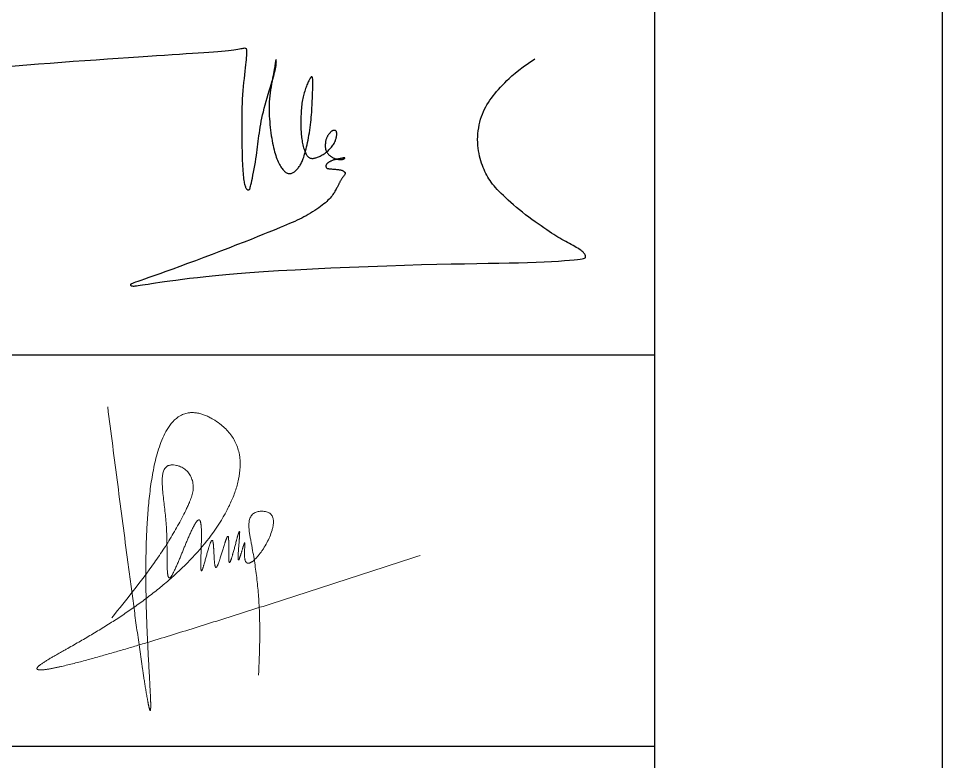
# Model space of a CAD drawing. Header units: millimetres. Extents: x 886808 to 1650903, y -1008069 to 230892.
# Drawn here: x 1071224 to 1074864, y -516495 to -513569 of the extents above; entities that cross this region are included whole.
import ezdxf

# ---------------------------------------------------------------- set-up
doc = ezdxf.new("R2010")
doc.units = ezdxf.units.MM
doc.layers.add('A-Wall', color=113, linetype='Continuous', lineweight=30)
doc.layers.add('G-ANNO-TTLB', color=6, linetype='Continuous', lineweight=18)
for name, color, linetype in [('CUA', 75, 'Continuous'), ('i_Chu', 9, 'Continuous'), ('TUONG', 1, 'Continuous')]:
    doc.layers.add(name, color=color, linetype=linetype)

# ---------------------------------------------------------------- blocks, each defined once
blk = doc.blocks.new('chu ky Y')
at = {"layer": 'i_Chu'}
blk.add_lwpolyline([(555891.4, 496110.2), (556042.5, 496132.7), (556180.5, 496152.2), (556306.6, 496169), (556421.6, 496183.4), (556526.7, 496195.7), (556622.9, 496206.4), (556711.1, 496215.6), (556792.5, 496223.8), (556867.9, 496231.2), (556938.2, 496238), (557004.3, 496244.2), (557066.8, 496249.8), (557126.7, 496255.1), (557184.6, 496260), (557241.4, 496264.6), (557297.9, 496269), (557354.7, 496273.3), (557411.5, 496277.5), (557468, 496281.5), (557523.6, 496285.3), (557578.1, 496289), (557630.9, 496292.6), (557681.6, 496296), (557729.9, 496299.2), (557775.3, 496302.2), (557817.9, 496305), (557857.9, 496307.7), (557895.3, 496310.2), (557930.4, 496312.6), (557963.1, 496314.7), (557993.7, 496316.8), (558022.2, 496318.7), (558048.9, 496320.4), (558073.6, 496322.1), (558096.5, 496323.7), (558117.5, 496325.2), (558136.7, 496326.7), (558154.1, 496328.2), (558169.8, 496329.7), (558183.8, 496331.3), (558196, 496333), (558206.7, 496334.8), (558215.9, 496336.4), (558223.9, 496338), (558230.6, 496339.5), (558236.4, 496340.7), (558241.2, 496341.6), (558245.3, 496342.2), (558248.8, 496342.4), (558251.7, 496342.1), (558254, 496341.2), (558255.8, 496339.7), (558257.2, 496337.5), (558258.2, 496334.4), (558258.7, 496330.5), (558259, 496325.6), (558258.9, 496319.7), (558258.6, 496312.7), (558258, 496304.6), (558257.1, 496295.2), (558256, 496284.7), (558254.7, 496272.8), (558253.3, 496259.6), (558251.6, 496245), (558249.8, 496229.1), (558247.9, 496211.8), (558246, 496193.6), (558244.1, 496174.4), (558242.3, 496154.6), (558240.6, 496134.3), (558239, 496113.7), (558237.7, 496093), (558236.7, 496072.4), (558236, 496051.9), (558235.4, 496031.5), (558235.1, 496011.2), (558234.9, 495991.1), (558234.9, 495971.2), (558234.9, 495951.4), (558235.1, 495931.9), (558235.2, 495912.5), (558235.5, 495893.5), (558235.7, 495874.9), (558236, 495856.8), (558236.4, 495839.3), (558236.8, 495822.5), (558237.2, 495806.5), (558237.7, 495791.4), (558238.3, 495777.2), (558238.9, 495764.1), (558239.6, 495751.8), (558240.4, 495740.4), (558241.2, 495729.9), (558242, 495720.2), (558243, 495711.2), (558244, 495703), (558245.1, 495695.5), (558246.3, 495688.7), (558247.5, 495682.6), (558248.8, 495677.1), (558250, 495672.2), (558251.3, 495667.9), (558252.6, 495664.2), (558253.8, 495661), (558255.1, 495658.3), (558256.3, 495656.1), (558257.5, 495654.3), (558258.6, 495652.9), (558259.8, 495651.8), (558260.9, 495650.9), (558262.1, 495650.3), (558263.2, 495649.8), (558264.4, 495649.4), (558265.6, 495649.2), (558266.7, 495649.1), (558267.8, 495649.1), (558268.9, 495649.2), (558270, 495649.5), (558271, 495650), (558272, 495650.6), (558272.9, 495651.5), (558273.8, 495652.8), (558274.7, 495654.7), (558275.7, 495657.6), (558276.9, 495661.6), (558278.3, 495667), (558280, 495674.1), (558281.9, 495683), (558284.3, 495694), (558286.9, 495706.7), (558289.7, 495720.9), (558292.6, 495736.1), (558295.6, 495752.1), (558298.5, 495768.4), (558301.4, 495784.8), (558304, 495800.8), (558306.3, 495816.2), (558308.5, 495831), (558310.4, 495845.3), (558312.2, 495859.3), (558313.9, 495873), (558315.6, 495886.5), (558317.3, 495900), (558319.1, 495913.5), (558321, 495927.1), (558323, 495941), (558325.3, 495955.1), (558327.8, 495969.5), (558330.5, 495984.2), (558333.6, 495999.4), (558337, 496015), (558340.7, 496031.1), (558344.9, 496047.8), (558349.4, 496064.8), (558354.1, 496082), (558359, 496099.1), (558363.9, 496116), (558368.8, 496132.5), (558373.6, 496148.3), (558378.1, 496163.2), (558382.3, 496177.2), (558386.2, 496190.1), (558389.8, 496202.1), (558393, 496213.1), (558395.8, 496223.3), (558398.2, 496232.6), (558400.2, 496241.1), (558401.7, 496248.9), (558402.8, 496255.9), (558403.6, 496262.2), (558404, 496267.7), (558404.1, 496272.6), (558404, 496276.6), (558403.8, 496279.9), (558403.4, 496282.5), (558403, 496284.3), (558402.6, 496285.3), (558402.3, 496285.6), (558401.9, 496285.1), (558401.5, 496284), (558401.1, 496282.2), (558400.6, 496279.8), (558400.1, 496276.8), (558399.6, 496273.2), (558398.9, 496269.1), (558398.2, 496264.3), (558397.3, 496258.8), (558396.3, 496252.6), (558395.1, 496245.4), (558393.7, 496237.4), (558392, 496228.3), (558390.1, 496218.1), (558388, 496206.7), (558385.6, 496194.3), (558383.1, 496181.1), (558380.6, 496167.3), (558378.2, 496152.9), (558375.9, 496138.3), (558373.9, 496123.5), (558372.1, 496108.8), (558370.8, 496094.3), (558369.8, 496079.9), (558369.2, 496065.8), (558368.9, 496051.7), (558368.9, 496037.7), (558369.2, 496023.8), (558369.7, 496009.9), (558370.5, 495995.9), (558371.6, 495981.9), (558372.8, 495968), (558374.2, 495954.1), (558375.8, 495940.4), (558377.5, 495926.9), (558379.4, 495913.8), (558381.4, 495901), (558383.5, 495888.8), (558385.7, 495877), (558388, 495865.9), (558390.5, 495855.2), (558393, 495845.1), (558395.6, 495835.4), (558398.3, 495826.2), (558401.1, 495817.4), (558404, 495809), (558407.1, 495801), (558410.2, 495793.5), (558413.4, 495786.3), (558416.6, 495779.6), (558419.8, 495773.3), (558423.1, 495767.4), (558426.3, 495762), (558429.5, 495757.1), (558432.6, 495752.6), (558435.7, 495748.5), (558438.7, 495744.9), (558441.7, 495741.7), (558444.6, 495738.9), (558447.6, 495736.4), (558450.5, 495734.3), (558453.3, 495732.6), (558456.2, 495731.1), (558459, 495729.9), (558461.9, 495729.1), (558464.8, 495728.5), (558467.7, 495728.3), (558470.6, 495728.4), (558473.5, 495728.8), (558476.6, 495729.5), (558479.6, 495730.5), (558482.7, 495731.8), (558485.9, 495733.4), (558489, 495735.3), (558492.2, 495737.5), (558495.3, 495739.9), (558498.4, 495742.5), (558501.5, 495745.4), (558504.4, 495748.5), (558507.4, 495751.7), (558510.2, 495755.1), (558512.9, 495758.7), (558515.6, 495762.5), (558518.2, 495766.3), (558520.7, 495770.3), (558523, 495774.3), (558525.3, 495778.4), (558527.5, 495782.7), (558529.6, 495787.2), (558531.7, 495792), (558533.7, 495797.1), (558535.8, 495802.7), (558537.9, 495808.9), (558540.1, 495815.6), (558542.3, 495823), (558544.7, 495831), (558547, 495839.7), (558549.4, 495849), (558551.8, 495858.8), (558554.2, 495869.2), (558556.6, 495880.1), (558558.9, 495891.6), (558561.2, 495903.4), (558563.4, 495915.7), (558565.5, 495928.2), (558567.5, 495941), (558569.3, 495953.8), (558571, 495966.6), (558572.6, 495979.3), (558573.9, 495991.9), (558575.1, 496004.2), (558576.1, 496016.2), (558576.9, 496027.9), (558577.7, 496039.5), (558578.3, 496050.9), (558578.8, 496062.1), (558579.4, 496073.2), (558579.8, 496084.2), (558580.3, 496095), (558580.8, 496105.7), (558581.2, 496116.1), (558581.6, 496126.1), (558582, 496135.7), (558582.3, 496144.7), (558582.5, 496153.1), (558582.7, 496160.7), (558582.7, 496167.5), (558582.7, 496173.5), (558582.6, 496178.7), (558582.4, 496183.3), (558582.1, 496187.2), (558581.8, 496190.6), (558581.5, 496193.3), (558581.1, 496195.6), (558580.6, 496197.5), (558580.2, 496198.9), (558579.7, 496200), (558579.2, 496200.8), (558578.7, 496201.3), (558578.2, 496201.7), (558577.7, 496201.8), (558577.1, 496201.9), (558576.6, 496201.9), (558576.1, 496201.7), (558575.5, 496201.5), (558574.9, 496201.1), (558574.2, 496200.5), (558573.4, 496199.6), (558572.5, 496198.5), (558571.4, 496197.2), (558570.2, 496195.5), (558568.9, 496193.4), (558567.4, 496191), (558565.8, 496188.2), (558564, 496185.1), (558562.2, 496181.4), (558560.2, 496177.4), (558558.2, 496172.8), (558556.1, 496167.8), (558553.9, 496162.4), (558551.7, 496156.5), (558549.4, 496150.4), (558547.2, 496144), (558545, 496137.4), (558542.8, 496130.7), (558540.7, 496123.9), (558538.7, 496117.1), (558536.8, 496110.2), (558535.1, 496103.2), (558533.4, 496096.1), (558531.9, 496088.7), (558530.5, 496081.1), (558529.2, 496073.2), (558528.1, 496064.9), (558527.2, 496056.2), (558526.4, 496047.2), (558525.8, 496037.9), (558525.2, 496028.6), (558524.8, 496019.1), (558524.5, 496009.7), (558524.3, 496000.5), (558524.1, 495991.4), (558524.1, 495982.6), (558524, 495974.1), (558524.1, 495965.8), (558524.2, 495957.8), (558524.4, 495949.9), (558524.6, 495942.1), (558525, 495934.4), (558525.5, 495926.8), (558526.1, 495919.3), (558526.7, 495911.8), (558527.5, 495904.3), (558528.5, 495897), (558529.6, 495889.7), (558530.8, 495882.5), (558532.2, 495875.4), (558533.8, 495868.5), (558535.5, 495861.6), (558537.4, 495855), (558539.5, 495848.6), (558541.6, 495842.5), (558543.8, 495836.7), (558546.1, 495831.4), (558548.4, 495826.6), (558550.7, 495822.2), (558552.9, 495818.5), (558555.1, 495815.2), (558557.4, 495812.5), (558559.6, 495810.2), (558561.9, 495808.3), (558564.2, 495806.8), (558566.7, 495805.6), (558569.2, 495804.6), (558571.8, 495803.8), (558574.5, 495803.3), (558577.4, 495803), (558580.4, 495802.9), (558583.5, 495803), (558586.8, 495803.4), (558590.3, 495803.9), (558593.9, 495804.7), (558597.7, 495805.7), (558601.7, 495806.9), (558605.8, 495808.4), (558610.1, 495810.1), (558614.5, 495812.1), (558619, 495814.3), (558623.6, 495816.7), (558628.3, 495819.4), (558633.1, 495822.4), (558637.9, 495825.6), (558642.7, 495829), (558647.5, 495832.6), (558652.2, 495836.5), (558656.8, 495840.4), (558661.2, 495844.6), (558665.5, 495848.8), (558669.5, 495853.2), (558673.3, 495857.7), (558676.9, 495862.2), (558680.2, 495866.7), (558683.3, 495871.2), (558686, 495875.7), (558688.5, 495880.1), (558690.7, 495884.4), (558692.5, 495888.6), (558694.1, 495892.7), (558695.4, 495896.6), (558696.5, 495900.4), (558697.3, 495904), (558698, 495907.4), (558698.5, 495910.7), (558698.9, 495913.7), (558699.2, 495916.6), (558699.4, 495919.3), (558699.5, 495921.9), (558699.4, 495924.2), (558699.3, 495926.4), (558699.1, 495928.3), (558698.8, 495930.1), (558698.4, 495931.7), (558697.9, 495933.1), (558697.4, 495934.3), (558696.7, 495935.4), (558695.9, 495936.3), (558695.1, 495937.1), (558694.1, 495937.7), (558693, 495938.3), (558691.8, 495938.7), (558690.5, 495939), (558689, 495939.2), (558687.5, 495939.3), (558685.9, 495939.3), (558684.2, 495939.2), (558682.6, 495938.9), (558680.9, 495938.5), (558679.2, 495938), (558677.5, 495937.3), (558675.8, 495936.4), (558674.2, 495935.4), (558672.6, 495934.3), (558671, 495933), (558669.4, 495931.6), (558667.9, 495930.1), (558666.4, 495928.5), (558664.9, 495926.8), (558663.4, 495925), (558661.9, 495923.1), (558660.5, 495921.1), (558659.1, 495919.1), (558657.7, 495916.9), (558656.3, 495914.7), (558654.9, 495912.4), (558653.6, 495910), (558652.3, 495907.5), (558651.1, 495904.9), (558649.9, 495902.2), (558648.7, 495899.3), (558647.7, 495896.3), (558646.7, 495893.2), (558645.9, 495889.8), (558645.2, 495886.3), (558644.6, 495882.6), (558644.1, 495878.9), (558643.7, 495875.1), (558643.4, 495871.4), (558643.2, 495867.7), (558643.2, 495864.2), (558643.3, 495860.8), (558643.4, 495857.7), (558643.7, 495854.8), (558644.1, 495852), (558644.6, 495849.4), (558645.2, 495846.9), (558646, 495844.6), (558646.8, 495842.2), (558647.7, 495839.9), (558648.7, 495837.6), (558649.9, 495835.4), (558651.1, 495833.1), (558652.4, 495830.9), (558653.9, 495828.6), (558655.4, 495826.5), (558657.1, 495824.4), (558658.8, 495822.4), (558660.7, 495820.4), (558662.7, 495818.5), (558664.8, 495816.7), (558667, 495815), (558669.2, 495813.3), (558671.6, 495811.7), (558674, 495810.2), (558676.5, 495808.7), (558679.1, 495807.3), (558681.7, 495805.9), (558684.4, 495804.6), (558687.1, 495803.4), (558689.9, 495802.2), (558692.7, 495801.2), (558695.6, 495800.3), (558698.5, 495799.5), (558701.4, 495798.9), (558704.4, 495798.4), (558707.3, 495797.9), (558710.1, 495797.6), (558712.9, 495797.4), (558715.5, 495797.3), (558718, 495797.3), (558720.4, 495797.3), (558722.5, 495797.4), (558724.5, 495797.6), (558726.2, 495797.8), (558727.9, 495798.1), (558729.3, 495798.4), (558730.7, 495798.8), (558731.9, 495799.2), (558733.1, 495799.7), (558734.1, 495800.2), (558735.1, 495800.7), (558735.9, 495801.3), (558736.7, 495801.8), (558737.4, 495802.3), (558737.9, 495802.9), (558738.3, 495803.4), (558738.7, 495803.8), (558738.8, 495804.2), (558738.9, 495804.5), (558738.9, 495804.8), (558738.7, 495805.1), (558738.4, 495805.2), (558738, 495805.4), (558737.6, 495805.5), (558737, 495805.5), (558736.4, 495805.5), (558735.6, 495805.4), (558734.7, 495805.3), (558733.7, 495805.2), (558732.5, 495805), (558731.1, 495804.7), (558729.6, 495804.5), (558727.9, 495804.1), (558725.9, 495803.8), (558723.7, 495803.3), (558721.4, 495802.9), (558718.9, 495802.4), (558716.2, 495801.9), (558713.5, 495801.4), (558710.6, 495800.8), (558707.7, 495800.3), (558704.7, 495799.7), (558701.7, 495799.1), (558698.6, 495798.5), (558695.6, 495797.9), (558692.6, 495797.2), (558689.7, 495796.5), (558686.8, 495795.7), (558684, 495794.9), (558681.3, 495794), (558678.8, 495793.1), (558676.3, 495792.1), (558673.9, 495791.1), (558671.6, 495790), (558669.4, 495788.9), (558667.2, 495787.7), (558665.1, 495786.6), (558663.1, 495785.4), (558661.2, 495784.2), (558659.3, 495783), (558657.6, 495781.7), (558655.9, 495780.5), (558654.4, 495779.2), (558653, 495777.9), (558651.7, 495776.7), (558650.6, 495775.4), (558649.6, 495774.1), (558648.8, 495772.8), (558648.1, 495771.6), (558647.6, 495770.3), (558647.1, 495768.9), (558646.8, 495767.6), (558646.6, 495766.2), (558646.5, 495764.8), (558646.6, 495763.4), (558646.7, 495762), (558647, 495760.7), (558647.4, 495759.4), (558648, 495758.2), (558648.7, 495757.1), (558649.6, 495756.1), (558650.6, 495755.3), (558651.9, 495754.5), (558653.3, 495753.9), (558655, 495753.4), (558656.9, 495753), (558659.1, 495752.6), (558661.5, 495752.3), (558664.3, 495752), (558667.3, 495751.6), (558670.7, 495751.3), (558674.2, 495751), (558677.9, 495750.7), (558681.8, 495750.3), (558685.7, 495750), (558689.7, 495749.7), (558693.6, 495749.4), (558697.5, 495749), (558701.2, 495748.7), (558704.9, 495748.4), (558708.4, 495748), (558711.7, 495747.6), (558714.9, 495747.1), (558717.8, 495746.5), (558720.5, 495745.9), (558722.9, 495745.2), (558725, 495744.4), (558726.9, 495743.6), (558728.7, 495742.7), (558730.2, 495741.8), (558731.6, 495740.9), (558732.9, 495740), (558734.1, 495739.2), (558735.2, 495738.4), (558736.2, 495737.7), (558737.2, 495736.9), (558738, 495736.2), (558738.8, 495735.5), (558739.5, 495734.8), (558740, 495734.1), (558740.5, 495733.3), (558740.9, 495732.5), (558741.1, 495731.6), (558741.1, 495730.6), (558741, 495729.5), (558740.7, 495728.3), (558740.2, 495726.9), (558739.4, 495725.3), (558738.3, 495723.5), (558737, 495721.5), (558735.4, 495719.3), (558733.6, 495716.9), (558731.7, 495714.4), (558729.8, 495711.8), (558727.8, 495709.1), (558725.8, 495706.4), (558724, 495703.7), (558722.2, 495701), (558720.6, 495698.4), (558719.1, 495695.8), (558717.7, 495693.3), (558716.3, 495690.8), (558715, 495688.3), (558713.8, 495685.9), (558712.6, 495683.5), (558711.3, 495681.1), (558710.1, 495678.7), (558708.8, 495676.2), (558707.4, 495673.6), (558706, 495670.8), (558704.4, 495667.7), (558702.6, 495664.4), (558700.7, 495660.6), (558698.6, 495656.5), (558696.3, 495651.9), (558693.7, 495647.1), (558690.8, 495642), (558687.7, 495636.7), (558684.3, 495631.3), (558680.6, 495625.8), (558676.6, 495620.2), (558672.2, 495614.7), (558667.4, 495609.1), (558662.3, 495603.5), (558656.6, 495597.9), (558650.5, 495592.1), (558643.8, 495586.2), (558636.5, 495580.2), (558628.6, 495574), (558620.1, 495567.5), (558611.1, 495560.9), (558601.5, 495554.2), (558591.5, 495547.6), (558581.3, 495540.9), (558570.8, 495534.4), (558560.2, 495528.1), (558549.5, 495522.1), (558538.9, 495516.3), (558528.2, 495510.8), (558517.2, 495505.5), (558505.9, 495500.2), (558494.1, 495494.9), (558481.7, 495489.5), (558468.5, 495483.9), (558454.5, 495477.9), (558439.4, 495471.6), (558422.9, 495464.7), (558404.9, 495457.3), (558384.9, 495449.1), (558362.8, 495440.1), (558338.1, 495430.2), (558310.7, 495419.2), (558280.2, 495407.1), (558246.4, 495393.9), (558209.9, 495379.6), (558171.4, 495364.6), (558131.4, 495349.2), (558090.7, 495333.6), (558049.8, 495318), (558009.4, 495302.8), (557970.2, 495288.2), (557932.8, 495274.4), (557897.5, 495261.5), (557864.4, 495249.6), (557833.8, 495238.7), (557806, 495228.9), (557781.2, 495220.2), (557759.6, 495212.6), (557741.4, 495206.3), (557726.7, 495201.2), (557715.3, 495197.2), (557706.7, 495194.1), (557700.6, 495191.8), (557696.4, 495190), (557693.8, 495188.7), (557692.3, 495187.6), (557691.6, 495186.5), (557691.3, 495185.3), (557691.4, 495184.1), (557691.9, 495182.9), (557693, 495181.7), (557694.7, 495180.6), (557697, 495179.8), (557700, 495179.1), (557703.8, 495178.8), (557708.5, 495178.8), (557714.2, 495179.2), (557721, 495179.9), (557729.1, 495180.9), (557738.7, 495182.3), (557749.8, 495184), (557762.6, 495186), (557777.3, 495188.3), (557794.1, 495191), (557812.9, 495193.9), (557834.1, 495197.1), (557857.8, 495200.5), (557884, 495204.2), (557913.1, 495208.1), (557945, 495212.2), (557979.9, 495216.5), (558018.1, 495221), (558060, 495225.5), (558106, 495230.2), (558156.7, 495235), (558212.4, 495239.8), (558273.7, 495244.6), (558341.1, 495249.3), (558414.9, 495254), (558495.4, 495258.6), (558581.2, 495263), (558670.6, 495267.3), (558761.9, 495271.2), (558853.5, 495274.9), (558943.7, 495278.2), (559030.8, 495281.1), (559113.1, 495283.5), (559189.2, 495285.4), (559259.5, 495286.9), (559324.4, 495288.1), (559384.5, 495289.1), (559440.3, 495289.9), (559492.5, 495290.8), (559541.5, 495291.7), (559587.9, 495292.7), (559632.2, 495294), (559674.1, 495295.6), (559713.4, 495297.3), (559749.8, 495299.1), (559782.9, 495301), (559812.4, 495303), (559838, 495304.9), (559859.4, 495306.8), (559876.5, 495308.6), (559889.7, 495310.3), (559899.4, 495311.9), (559906.2, 495313.5), (559910.6, 495315.1), (559913.3, 495316.7), (559914.7, 495318.3), (559915.3, 495320), (559915.6, 495321.7), (559915.8, 495323.5), (559915.6, 495325.4), (559915.2, 495327.4), (559914.5, 495329.5), (559913.4, 495331.8), (559912, 495334.2), (559910.1, 495336.8), (559907.9, 495339.6), (559905.2, 495342.5), (559902, 495345.7), (559898.3, 495349), (559894, 495352.4), (559889.1, 495356.1), (559883.5, 495359.9), (559877.3, 495363.8), (559870.3, 495368), (559862.7, 495372.3), (559854.6, 495376.7), (559846.1, 495381.3), (559837.2, 495386.1), (559828, 495391), (559818.7, 495396), (559809.4, 495401.2), (559800.1, 495406.6), (559790.6, 495412.1), (559781, 495418), (559771.1, 495424.2), (559760.7, 495430.8), (559749.8, 495437.9), (559738.1, 495445.6), (559725.7, 495453.9), (559712.4, 495462.9), (559698.4, 495472.6), (559683.7, 495482.7), (559668.6, 495493.4), (559653.2, 495504.5), (559637.7, 495515.9), (559622.3, 495527.5), (559607, 495539.4), (559592.1, 495551.3), (559577.6, 495563.2), (559563.7, 495575.1), (559550.2, 495586.9), (559537.4, 495598.4), (559525.2, 495609.7), (559513.8, 495620.6), (559503.1, 495631.1), (559493.3, 495641), (559484.3, 495650.6), (559476.1, 495659.7), (559468.4, 495668.6), (559461.4, 495677.3), (559454.9, 495685.8), (559448.8, 495694.3), (559443.2, 495702.8), (559437.9, 495711.5), (559432.8, 495720.2), (559428.1, 495729.2), (559423.6, 495738.4), (559419.3, 495747.9), (559415.3, 495757.8), (559411.4, 495768.1), (559407.7, 495778.8), (559404.1, 495790.1), (559400.8, 495801.8), (559397.7, 495813.9), (559394.9, 495826.5), (559392.5, 495839.5), (559390.5, 495852.8), (559389.1, 495866.5), (559388.3, 495880.5), (559388.1, 495894.7), (559388.5, 495909.2), (559389.5, 495923.7), (559391.1, 495938.2), (559393.2, 495952.6), (559395.9, 495966.8), (559399, 495980.6), (559402.6, 495994), (559406.7, 496006.9), (559411.2, 496019.2), (559416.1, 496031.2), (559421.5, 496042.8), (559427.4, 496054.1), (559433.7, 496065.2), (559440.5, 496076), (559447.7, 496086.8), (559455.4, 496097.5), (559463.6, 496108.1), (559472.2, 496118.7), (559481.1, 496129.3), (559490.5, 496139.9), (559500.2, 496150.6), (559510.2, 496161.2), (559520.5, 496171.9), (559531.1, 496182.8), (559542.7, 496194), (559555.8, 496206.1), (559571.2, 496219.2), (559589.4, 496233.8), (559611.1, 496250.3), (559636.9, 496268.9), (559667.6, 496290.1)], dxfattribs=at)

msp = doc.modelspace()

# ---------------------------------------------------------------- linework, layer by layer
at = {"layer": 'A-Wall', "linetype": 'Continuous', "transparency": 33554636}
msp.add_line((1073729.1, -485926.1), (1073729.1, -531012), dxfattribs=at)
at = {"layer": 'CUA', "color": 4, "transparency": 33554636}
for p, q in [((1061942, -514893.8), (1073729.1, -514893.8)), ((1061942, -516435), (1073729.1, -516435))]:
    msp.add_line(p, q, dxfattribs=at)
at = {"layer": 'Defpoints', "transparency": 33554636}
msp.add_lwpolyline([(1007896.1, -532147), (1074864.1, -532147), (1074864.1, -484791.1), (1007896.1, -484791.1)], close=True, dxfattribs=at)
at = {"layer": 'G-ANNO-TTLB', "lineweight": 9, "transparency": 33554636}
for points, knots in [([(1071575.8, -515098.8), (1071582.4, -515149.8), (1071595.5, -515251.7), (1071615.3, -515404.6), (1071635.2, -515557.5), (1071651.9, -515684.9), (1071665.4, -515786.8), (1071675.6, -515863.2), (1071686, -515939.6), (1071694.8, -516003.2), (1071702, -516054.1), (1071707.4, -516092.3), (1071712.1, -516124), (1071715.9, -516149.5), (1071718.8, -516168.5), (1071721.7, -516187.6), (1071724.2, -516203.4), (1071726.3, -516216.1), (1071727.9, -516225.6), (1071729.5, -516235.1), (1071731.2, -516244.6), (1071732.6, -516252.5), (1071733.8, -516258.8), (1071734.7, -516263.5), (1071735.5, -516267.4), (1071736.1, -516270.6), (1071736.6, -516273), (1071737.1, -516275.4), (1071737.6, -516277.8), (1071738.1, -516280.1), (1071738.6, -516282), (1071739, -516283.5), (1071739.4, -516284.6), (1071739.8, -516285.7), (1071740.1, -516286.9), (1071740.5, -516288), (1071740.7, -516289), (1071740.9, -516289.8), (1071740.9, -516290.2), (1071741, -516290.6), (1071741.1, -516291.2), (1071741.2, -516291.9), (1071741.4, -516292.5), (1071741.6, -516293), (1071741.9, -516293.4), (1071742.2, -516293.7), (1071742.4, -516293.9), (1071742.7, -516294), (1071743.1, -516294.2), (1071743.5, -516294.2), (1071743.9, -516294.2), (1071744.1, -516294.1), (1071744.3, -516293.9), (1071744.5, -516293.6), (1071744.7, -516293.2), (1071744.8, -516292.5), (1071744.8, -516291.8), (1071744.8, -516291.2), (1071744.8, -516290.6), (1071744.8, -516290.2), (1071744.8, -516289.6), (1071744.8, -516288.9), (1071744.9, -516288), (1071744.9, -516287), (1071745.1, -516285.5), (1071745.3, -516283.7), (1071745.4, -516281.5), (1071745.5, -516279.1), (1071745.5, -516276.6), (1071745.4, -516274.2), (1071745.4, -516271.7), (1071745.3, -516268.5), (1071745.2, -516264.5), (1071745.1, -516258.3), (1071744.8, -516250.5), (1071744.4, -516241), (1071743.8, -516228.5), (1071743, -516212.8), (1071742, -516193.9), (1071741, -516175.1), (1071739.5, -516150), (1071737.8, -516118.6), (1071735.8, -516081), (1071733.9, -516043.3), (1071732.1, -516005.6), (1071730, -515955.4), (1071727.9, -515892.6), (1071726.3, -515817.1), (1071725.8, -515741.7), (1071726.7, -515666.3), (1071729.2, -515590.9), (1071733.7, -515515.6), (1071740.8, -515440.5), (1071751.5, -515365.8), (1071764.5, -515304.2), (1071778.9, -515256), (1071792.3, -515220.7), (1071809.3, -515187), (1071831.4, -515156.1), (1071855.8, -515135.6), (1071879, -515125.4), (1071892.7, -515122.4), (1071901.7, -515121.5), (1071907.2, -515121.2), (1071916.7, -515121.3), (1071930.3, -515122.9), (1071946.1, -515126.9), (1071961.5, -515132.5), (1071976.4, -515139.3), (1071995.5, -515149.9), (1072015.8, -515163.6), (1072036.5, -515181.2), (1072053.6, -515198.8), (1072068.4, -515218.3), (1072084.3, -515246.9), (1072096.5, -515286.2), (1072099.1, -515335.3), (1072092.5, -515384), (1072079.2, -515431.1), (1072060.8, -515476.5), (1072028.7, -515539.7), (1071976.8, -515617.1), (1071901.3, -515703.8), (1071831.4, -515769.4), (1071772.6, -515818.5), (1071727.2, -515853.7), (1071680.8, -515887.5), (1071633.4, -515920), (1071585.2, -515951.3), (1071544.5, -515976.5), (1071511.7, -515996.2), (1071487, -516010.7), (1071462.1, -516025.1), (1071437.2, -516039.4), (1071416.3, -516051.2), (1071399.7, -516060.6), (1071387.2, -516067.6), (1071374.7, -516074.7), (1071362.2, -516081.8), (1071351.9, -516087.8), (1071343.6, -516092.7), (1071335.9, -516097.4), (1071328.4, -516102), (1071321.3, -516106.6), (1071316, -516110.1), (1071311.7, -516113.3), (1071308.3, -516115.9), (1071305.9, -516117.9), (1071303.9, -516119.7), (1071302.3, -516121.1), (1071301.2, -516122.3), (1071300.2, -516123.4), (1071299.2, -516124.7), (1071298.3, -516126.1), (1071297.7, -516127.3), (1071297.3, -516128.3), (1071297.2, -516129), (1071297.3, -516129.5), (1071297.3, -516130), (1071297.6, -516130.9), (1071298.4, -516132.1), (1071299.7, -516133), (1071301, -516133.5), (1071302, -516133.8), (1071303.1, -516134), (1071304.4, -516134.2), (1071306, -516134.4), (1071307.6, -516134.6), (1071309.7, -516134.7), (1071312.3, -516134.7), (1071315.5, -516134.6), (1071318.7, -516134.4), (1071321.9, -516134.2), (1071326.1, -516133.8), (1071331.4, -516133.1), (1071337.7, -516132.2), (1071344, -516131.2), (1071350.3, -516130.1), (1071358.6, -516128.6), (1071369, -516126.5), (1071381.5, -516123.9), (1071398.1, -516120.1), (1071418.7, -516115.2), (1071443.5, -516109), (1071468.1, -516102.6), (1071501, -516093.8), (1071541.9, -516082.5), (1071590.9, -516068.5), (1071639.9, -516054.2), (1071688.7, -516039.7), (1071753.8, -516020.2), (1071835, -515995.3), (1071932.4, -515965.1), (1072029.7, -515934.5), (1072126.9, -515903.7), (1072256.4, -515862.4), (1072418.1, -515810.4), (1072612.1, -515747.6), (1072741.4, -515705.7), (1072806.1, -515684.7)], [0, 0, 0, 0, 1.008032, 2.016064, 3.024096, 4.032127, 4.536143, 5.040159, 5.544175, 6.048191, 6.300199, 6.552207, 6.804215, 6.930219, 7.056223, 7.182227, 7.308231, 7.371233, 7.434235, 7.497237, 7.560239, 7.623241, 7.654742, 7.686243, 7.717744, 7.733494, 7.749245, 7.764995, 7.780746, 7.796496, 7.812247, 7.820122, 7.827997, 7.835873, 7.843748, 7.851623, 7.859498, 7.863436, 7.865405, 7.867374, 7.871311, 7.875249, 7.879186, 7.883124, 7.887062, 7.889031, 7.890999, 7.892968, 7.894937, 7.898875, 7.900843, 7.902812, 7.904781, 7.90675, 7.910687, 7.914625, 7.918563, 7.9225, 7.924469, 7.926438, 7.930376, 7.934313, 7.938251, 7.946126, 7.954001, 7.969752, 7.985502, 8.001253, 8.017003, 8.032754, 8.048504, 8.064255, 8.095078, 8.125902, 8.187549, 8.249197, 8.310844, 8.434139, 8.557433, 8.680728, 8.804022, 9.050612, 9.297201, 9.54379, 9.790379, 10.036968, 10.530147, 11.023325, 11.516504, 12.009682, 12.50286, 12.996039, 13.489217, 13.982396, 14.475574, 14.722163, 14.968752, 15.215342, 15.461931, 15.70852, 15.831815, 15.955109, 15.981789, 16.008468, 16.061827, 16.168545, 16.275263, 16.381981, 16.488699, 16.595417, 16.808853, 16.968639, 17.128424, 17.28821, 17.447996, 17.767568, 18.08714, 18.406711, 18.726283, 19.045855, 19.365426, 20.116469, 20.867512, 21.618554, 21.994075, 22.369597, 22.745118, 23.120639, 23.49616, 23.871682, 24.059442, 24.247203, 24.434964, 24.622724, 24.810485, 24.904365, 24.998245, 25.092126, 25.186006, 25.279886, 25.326827, 25.373767, 25.457087, 25.498748, 25.540408, 25.582069, 25.602899, 25.623729, 25.644559, 25.654974, 25.665389, 25.675805, 25.68622, 25.696635, 25.70705, 25.712257, 25.717465, 25.720069, 25.722672, 25.72788, 25.738295, 25.74871, 25.759125, 25.764333, 25.76954, 25.779955, 25.790371, 25.800786, 25.811201, 25.832031, 25.852861, 25.873691, 25.894522, 25.915352, 25.957012, 25.998673, 26.040333, 26.081993, 26.123654, 26.206974, 26.290295, 26.373616, 26.540258, 26.706899, 26.873541, 27.040182, 27.373465, 27.706748, 28.040031, 28.373315, 28.706598, 29.373164, 30.03973, 30.706296, 31.372862, 32.039429, 33.372561, 34.705693, 36.038826, 36.038826, 36.038826, 36.038826]), ([(1071592.2, -515929.3), (1071621, -515893.8), (1071678.4, -515822.6), (1071747.3, -515731.3), (1071798.7, -515655.6), (1071828.8, -515607.1), (1071851.6, -515567.4), (1071867.8, -515537.2), (1071880.7, -515511.7), (1071890.6, -515491), (1071896.1, -515479), (1071899.8, -515470.3), (1071902.5, -515463.5), (1071907, -515451.3), (1071911.8, -515433.4), (1071913.6, -515411.2), (1071910.3, -515389.9), (1071902.8, -515370.6), (1071893.5, -515356.9), (1071884.3, -515347.4), (1071876.4, -515341.4), (1071867.8, -515336.4), (1071858.1, -515332.3), (1071847.2, -515329.1), (1071837.3, -515327.5), (1071829.3, -515327.2), (1071823.3, -515327.7), (1071818.4, -515328.7), (1071814.6, -515330.1), (1071810.5, -515332), (1071805.4, -515335.6), (1071800.4, -515341.6), (1071796.8, -515348.5), (1071793.5, -515358.2), (1071791.3, -515371), (1071790.4, -515386.4), (1071790.7, -515401.8), (1071791.9, -515422.4), (1071794.4, -515448), (1071798, -515478.7), (1071801.6, -515509.4), (1071804.8, -515540.1), (1071807.1, -515569.5), (1071808.5, -515597.5), (1071809.2, -515624.2), (1071809.5, -515646.5), (1071809.6, -515664.2), (1071809.6, -515677.6), (1071809.7, -515690.9), (1071809.8, -515704.3), (1071809.9, -515717.6), (1071810.2, -515728.7), (1071810.5, -515737.6), (1071810.8, -515743.2), (1071811.1, -515747.6), (1071811.4, -515750.9), (1071811.7, -515754.2), (1071812.2, -515757.5), (1071812.6, -515760.3), (1071813, -515762.5), (1071813.4, -515764.1), (1071813.8, -515765.7), (1071814.2, -515767), (1071814.6, -515768.1), (1071815.1, -515769.1), (1071815.7, -515770.3), (1071816.7, -515771.4), (1071817.6, -515772.1), (1071818.4, -515772.3), (1071819.2, -515772.3), (1071820.1, -515772.1), (1071820.9, -515771.8), (1071821.8, -515771.2), (1071822.7, -515770.5), (1071823.4, -515769.7), (1071824.2, -515768.8), (1071825.1, -515767.8), (1071826.2, -515766.3), (1071827.2, -515764.8), (1071828.7, -515762.5), (1071830.4, -515759.6), (1071832.4, -515756), (1071834.3, -515752.4), (1071836.1, -515748.8), (1071838.5, -515743.9), (1071841.4, -515737.8), (1071844.7, -515730.4), (1071848, -515723), (1071851.2, -515715.6), (1071855.5, -515705.6), (1071860.7, -515693.1), (1071866.8, -515678.1), (1071873, -515663.1), (1071879.2, -515648.1), (1071885.4, -515633.1), (1071891.7, -515618.1), (1071897.1, -515605.7), (1071901.6, -515595.9), (1071905, -515588.5), (1071908.5, -515581.2), (1071912.1, -515573.9), (1071915.3, -515567.9), (1071917.9, -515563.2), (1071920, -515559.7), (1071922.1, -515556.3), (1071924.4, -515552.9), (1071926.5, -515550.2), (1071928.2, -515548.2), (1071929.6, -515546.7), (1071930.9, -515545.6), (1071932.1, -515544.9), (1071933, -515544.3), (1071933.8, -515544), (1071934.4, -515543.8), (1071934.9, -515543.8), (1071935.4, -515543.8), (1071936.1, -515543.8), (1071937, -515544.1), (1071937.9, -515544.6), (1071938.6, -515545.3), (1071939.3, -515546.1), (1071939.8, -515547), (1071940.2, -515547.9), (1071940.8, -515549.2), (1071941.3, -515550.6), (1071941.7, -515552.3), (1071942.2, -515554.3), (1071942.7, -515556.9), (1071943.2, -515560), (1071943.7, -515564.2), (1071944.2, -515569.4), (1071944.6, -515575.6), (1071944.9, -515581.9), (1071945.1, -515588.2), (1071945.2, -515594.5), (1071945.3, -515602.8), (1071945.2, -515613.3), (1071944.9, -515630), (1071944.5, -515646.8), (1071943.9, -515663.5), (1071943.5, -515676.1), (1071943.2, -515686.5), (1071943, -515694.9), (1071942.8, -515701.2), (1071942.7, -515707.4), (1071942.6, -515713.7), (1071942.5, -515720), (1071942.6, -515725.2), (1071942.6, -515728.9), (1071942.7, -515731), (1071942.7, -515732.6), (1071942.8, -515734.2), (1071942.9, -515735.5), (1071943, -515736.5), (1071943.1, -515737.5), (1071943.3, -515738.5), (1071943.4, -515739.5), (1071943.5, -515740.1), (1071943.6, -515740.7), (1071943.6, -515741.1), (1071943.7, -515741.5), (1071943.7, -515742.1), (1071943.8, -515742.8), (1071944.1, -515743.6), (1071944.6, -515744.2), (1071945.2, -515744.4), (1071945.7, -515744.4), (1071946, -515744.3), (1071946.2, -515744.2), (1071946.5, -515744.1), (1071946.8, -515743.8), (1071947, -515743.5), (1071947.3, -515743.1), (1071947.5, -515742.5), (1071947.7, -515741.9), (1071947.9, -515741.4), (1071948.1, -515740.7), (1071948.5, -515740), (1071948.8, -515739.2), (1071949.1, -515738.3), (1071949.5, -515737.5), (1071949.9, -515736.6), (1071950.4, -515735.4), (1071950.9, -515733.8), (1071951.7, -515731.3), (1071952.7, -515728), (1071953.9, -515724.1), (1071955, -515720.3), (1071956.5, -515715.2), (1071958.3, -515708.7), (1071960.4, -515701), (1071962.6, -515693.3), (1071964.7, -515685.5), (1071966.8, -515677.8), (1071969, -515670), (1071971.2, -515662.3), (1071973.1, -515655.9), (1071974.7, -515650.8), (1071975.9, -515647), (1071977.2, -515643.2), (1071978.5, -515639.3), (1071979.7, -515636.2), (1071980.7, -515633.8), (1071981.5, -515632), (1071982.3, -515630.5), (1071982.8, -515629.3), (1071983.2, -515628.5), (1071983.5, -515627.8), (1071983.8, -515627.2), (1071984.2, -515626.4), (1071984.6, -515625.6), (1071985.1, -515625.2), (1071985.5, -515624.8), (1071985.9, -515624.6), (1071986.5, -515624.4), (1071987.4, -515624.3), (1071988.4, -515624.6), (1071989.1, -515625.2), (1071989.5, -515626.1), (1071989.8, -515627.2), (1071990, -515628.3), (1071990.2, -515629.3), (1071990.4, -515630.2), (1071990.7, -515631.4), (1071990.9, -515632.8), (1071991.3, -515634.4), (1071991.6, -515636.6), (1071992, -515639.5), (1071992.3, -515643), (1071992.6, -515646.5), (1071992.9, -515650), (1071993.1, -515653.4), (1071993.4, -515658.1), (1071993.7, -515663.9), (1071994.1, -515670.8), (1071994.5, -515677.8), (1071994.8, -515684.7), (1071995.2, -515691.7), (1071995.6, -515698.6), (1071996.1, -515704.4), (1071996.4, -515709), (1071996.8, -515712.5), (1071997.2, -515716), (1071997.6, -515718.9), (1071998, -515721.2), (1071998.3, -515722.8), (1071998.6, -515724.5), (1071998.9, -515725.8), (1071999.2, -515726.9), (1071999.5, -515727.8), (1071999.9, -515728.7), (1072000.3, -515729.6), (1072000.7, -515730.3), (1072001.1, -515730.8), (1072001.4, -515731), (1072001.7, -515731.2), (1072001.9, -515731.3), (1072002.2, -515731.3), (1072002.5, -515731.2), (1072003, -515731.1), (1072003.7, -515730.7), (1072004.8, -515729.9), (1072005.8, -515728.8), (1072006.6, -515727.5), (1072007.1, -515726.5), (1072007.4, -515725.7), (1072007.8, -515724.8), (1072008.4, -515723.5), (1072009.5, -515721.2), (1072010.9, -515718), (1072012.5, -515714), (1072014, -515710), (1072015.3, -515706), (1072016.7, -515702), (1072018.1, -515697.9), (1072019.8, -515692.5), (1072021.9, -515685.7), (1072024.4, -515677.6), (1072026.9, -515669.4), (1072029.3, -515661.3), (1072031.8, -515653.1), (1072033.9, -515646.3), (1072035.6, -515640.9), (1072036.8, -515636.9), (1072038.2, -515632.8), (1072039.5, -515628.8), (1072040.6, -515625.4), (1072041.5, -515622.7), (1072042.3, -515620.7), (1072043.2, -515618.8), (1072043.9, -515617.2), (1072044.4, -515615.9), (1072044.8, -515614.9), (1072045.2, -515614.1), (1072045.4, -515613.4), (1072045.7, -515612.7), (1072046, -515611.8), (1072046.4, -515610.8), (1072047, -515609.9), (1072048.1, -515609), (1072049.8, -515608.5), (1072050.7, -515609.3), (1072051.1, -515610.4), (1072051.2, -515611.4), (1072051.3, -515612.3), (1072051.4, -515612.9), (1072051.4, -515613.5), (1072051.5, -515614.3), (1072051.7, -515615.6), (1072051.9, -515617.3), (1072052.1, -515619.1), (1072052.2, -515620.8), (1072052.3, -515622.4), (1072052.4, -515624.1), (1072052.5, -515626.3), (1072052.6, -515629.2), (1072052.6, -515632.6), (1072052.6, -515635.9), (1072052.7, -515640.3), (1072052.7, -515645.9), (1072052.6, -515652.5), (1072052.6, -515659.2), (1072052.5, -515665.9), (1072052.5, -515672.6), (1072052.4, -515679.3), (1072052.4, -515684.8), (1072052.5, -515689.2), (1072052.6, -515692.6), (1072052.7, -515696), (1072052.8, -515698.8), (1072052.9, -515701), (1072053, -515702.5), (1072053.2, -515704), (1072053.3, -515705.3), (1072053.5, -515706.4), (1072053.6, -515707.3), (1072053.7, -515708.1), (1072053.9, -515708.8), (1072054, -515709.5), (1072054.2, -515710.4), (1072054.5, -515711.1), (1072054.7, -515711.5), (1072054.9, -515711.6), (1072055.1, -515711.7), (1072055.3, -515711.7), (1072055.6, -515711.7), (1072056, -515711.5), (1072056.5, -515711.2), (1072057.4, -515710.4), (1072058.3, -515709.3), (1072058.9, -515708), (1072059.3, -515707), (1072059.5, -515706.2), (1072059.8, -515705.5), (1072060.1, -515704.4), (1072060.8, -515702.6), (1072061.7, -515700.4), (1072062.6, -515698.1), (1072063.5, -515695.4), (1072064.6, -515692.2), (1072065.7, -515688.2), (1072066.9, -515684.2), (1072068.1, -515680.2), (1072069.6, -515674.9), (1072071.4, -515668.3), (1072073.6, -515660.3), (1072075.8, -515652.3), (1072077.9, -515644.2), (1072080, -515636.2), (1072081.8, -515629.5), (1072083.2, -515624.2), (1072084.3, -515620.2), (1072085.4, -515616.2), (1072086.5, -515612.2), (1072087.4, -515608.9), (1072088.1, -515606.2), (1072088.7, -515604.2), (1072089.2, -515602.6), (1072089.7, -515601.3), (1072090.2, -515600), (1072090.8, -515598.4), (1072091.5, -515596.5), (1072091.9, -515594.8), (1072092.2, -515593.3), (1072092.4, -515592.4), (1072092.6, -515591.7), (1072092.9, -515591.3), (1072093.2, -515590.9), (1072093.5, -515590.6), (1072093.8, -515590.4), (1072094.1, -515590.2), (1072094.6, -515590), (1072095.1, -515590), (1072095.4, -515590.2), (1072095.6, -515590.5), (1072095.8, -515591), (1072095.8, -515591.5), (1072095.7, -515592.4), (1072095.6, -515593.3), (1072095.5, -515594.2), (1072095.4, -515595.1), (1072095.4, -515596.1), (1072095.4, -515597.2), (1072095.4, -515598.2), (1072095.4, -515599.4), (1072095.5, -515600.6), (1072095.5, -515601.9), (1072095.5, -515603.2), (1072095.4, -515604.9), (1072095.3, -515607.5), (1072095, -515610.7), (1072094.7, -515614.4), (1072094.5, -515618), (1072094.1, -515622.7), (1072093.7, -515628.6), (1072092.9, -515638.2), (1072092.1, -515647.8), (1072091.4, -515657.4), (1072090.8, -515664.6), (1072090.5, -515670.5), (1072090.2, -515675.3), (1072090, -515678.9), (1072089.7, -515682.6), (1072089.6, -515685.7), (1072089.5, -515688), (1072089.6, -515689.7), (1072089.6, -515691.3), (1072089.7, -515693), (1072089.8, -515694.5), (1072089.7, -515695.8), (1072089.7, -515696.7), (1072089.6, -515697.4), (1072089.6, -515698.2), (1072089.5, -515699.1), (1072089.6, -515700.2), (1072089.8, -515700.8), (1072090.1, -515701.2), (1072090.5, -515701.4), (1072091.3, -515701.5), (1072092.1, -515701.2), (1072092.6, -515700.9), (1072093, -515700.5), (1072093.4, -515699.9), (1072093.8, -515699), (1072094, -515698.1), (1072094.2, -515697.3), (1072094.4, -515696.6), (1072094.5, -515696), (1072094.7, -515695.2), (1072095, -515694.3), (1072095.4, -515693.2), (1072095.9, -515691.8), (1072096.6, -515690.2), (1072097.2, -515688.5), (1072097.9, -515686.9), (1072098.5, -515685.2), (1072099.1, -515683.4), (1072099.7, -515681.3), (1072100.3, -515679), (1072101, -515676.8), (1072101.9, -515673.8), (1072103, -515670.1), (1072104.4, -515665.7), (1072105.7, -515661.4), (1072107, -515657), (1072108.2, -515653.1), (1072109.1, -515650), (1072109.8, -515647.8), (1072110.5, -515645.6), (1072111.2, -515643.7), (1072111.7, -515642.2), (1072112.2, -515640.8), (1072112.6, -515639.8), (1072113, -515638.6), (1072113.4, -515637.4), (1072113.7, -515636.4), (1072114, -515635.6), (1072114.3, -515634.8), (1072114.5, -515634.2), (1072114.8, -515633.8), (1072115, -515633.6), (1072115.1, -515633.5), (1072115.2, -515633.6), (1072115.3, -515633.6), (1072115.4, -515633.7), (1072115.6, -515633.8), (1072115.7, -515634.1), (1072116, -515634.7), (1072116.3, -515635.6), (1072116.4, -515636.6), (1072116.5, -515637.7), (1072116.4, -515638.9), (1072116.2, -515639.8), (1072116.1, -515640.5), (1072116.1, -515641.2), (1072116, -515642.2), (1072115.9, -515643.7), (1072115.8, -515645.7), (1072115.8, -515648), (1072115.7, -515651.1), (1072115.5, -515654.9), (1072115.2, -515659.4), (1072115, -515663.8), (1072114.9, -515668.2), (1072114.8, -515672.7), (1072114.7, -515677.1), (1072114.7, -515683), (1072115, -515688.9), (1072115.5, -515694.8), (1072116, -515698.4), (1072116.7, -515701.3), (1072117.4, -515704.2), (1072118.5, -515707), (1072120, -515709.5), (1072121.4, -515711.3), (1072122.8, -515712.5), (1072124.1, -515713.3), (1072125.4, -515713.9), (1072127.2, -515714.4), (1072129.5, -515714.6), (1072131.7, -515714.5), (1072133.7, -515714), (1072135.5, -515713.5), (1072137.5, -515712.6), (1072140.1, -515711.4), (1072142.9, -515709.7), (1072146.7, -515707.2), (1072151, -515703.7), (1072157.7, -515697.7), (1072165.3, -515689.6), (1072173.8, -515679.2), (1072181.8, -515668.4), (1072191.7, -515653.6), (1072203, -515634.2), (1072214.6, -515610.1), (1072222.3, -515589.1), (1072226.7, -515571.7), (1072228.7, -515558.4), (1072228.9, -515545), (1072226.8, -515534.7), (1072223.7, -515528.2), (1072221.4, -515524.7), (1072218.8, -515521.6), (1072215.6, -515518.9), (1072212.2, -515516.5), (1072207.3, -515514), (1072200.9, -515511.7), (1072192.8, -515510.1), (1072184.5, -515509.5), (1072176.3, -515509.9), (1072168.2, -515511.2), (1072160.4, -515513.4), (1072153, -515516.8), (1072146.4, -515521.6), (1072141, -515527.7), (1072137.1, -515534.9), (1072134.4, -515542.5), (1072132.8, -515550.5), (1072131.8, -515561.2), (1072132, -515574.8), (1072133.6, -515590.9), (1072136.1, -515606.9), (1072139.1, -515622.9), (1072142.2, -515639.2), (1072146.3, -515661.1), (1072153, -515699.5), (1072161.1, -515754.6), (1072168.4, -515821.1), (1072174.6, -515910.1), (1072175.9, -516021.6), (1072172.3, -516110.7), (1072170.5, -516155.2)], [0, 0, 0, 0, 0.896928, 1.793857, 2.242321, 2.690785, 2.915017, 3.139249, 3.363482, 3.475598, 3.587714, 3.623948, 3.660183, 3.732652, 3.87759, 4.022529, 4.167467, 4.296661, 4.425855, 4.490452, 4.555049, 4.619646, 4.684243, 4.762728, 4.841213, 4.880455, 4.919697, 4.95894, 4.978561, 4.998182, 5.048668, 5.099154, 5.14964, 5.200127, 5.301099, 5.402071, 5.503043, 5.604015, 5.805959, 6.007904, 6.209848, 6.411792, 6.613737, 6.788186, 6.962635, 7.137085, 7.224309, 7.311534, 7.398759, 7.485983, 7.573208, 7.660433, 7.704045, 7.747657, 7.769463, 7.79127, 7.813076, 7.834882, 7.856688, 7.867591, 7.878494, 7.889397, 7.9003, 7.905752, 7.911204, 7.922107, 7.93301, 7.938461, 7.943913, 7.949364, 7.954816, 7.960267, 7.965719, 7.976622, 7.982074, 7.987525, 7.998428, 8.009331, 8.022597, 8.035864, 8.062396, 8.088928, 8.11546, 8.141992, 8.168525, 8.221589, 8.274653, 8.327718, 8.380782, 8.433847, 8.539975, 8.646104, 8.752233, 8.858362, 8.964491, 9.070619, 9.176748, 9.229812, 9.282877, 9.335941, 9.389006, 9.44207, 9.468602, 9.495134, 9.521667, 9.548199, 9.574731, 9.587997, 9.601263, 9.614529, 9.621162, 9.627795, 9.634429, 9.637745, 9.641062, 9.644378, 9.647695, 9.654328, 9.660961, 9.667594, 9.674227, 9.68086, 9.687493, 9.694126, 9.707392, 9.717655, 9.727918, 9.748444, 9.76897, 9.789496, 9.830547, 9.871599, 9.912651, 9.953703, 9.994755, 10.035806, 10.11791, 10.200013, 10.364221, 10.446324, 10.528428, 10.610531, 10.651583, 10.692635, 10.733687, 10.774738, 10.81579, 10.856842, 10.877368, 10.887631, 10.897894, 10.908157, 10.91842, 10.923551, 10.928682, 10.938945, 10.944077, 10.949208, 10.951774, 10.95434, 10.956906, 10.959471, 10.964603, 10.969734, 10.974866, 10.979997, 10.982563, 10.983846, 10.985129, 10.987694, 10.99026, 10.992826, 10.995392, 11.000523, 11.003089, 11.005655, 11.010786, 11.015918, 11.021049, 11.027611, 11.034173, 11.040736, 11.047298, 11.060422, 11.073546, 11.099795, 11.126044, 11.152293, 11.178542, 11.231039, 11.283537, 11.336034, 11.388532, 11.441029, 11.493527, 11.546024, 11.598522, 11.62477, 11.651019, 11.677268, 11.703517, 11.729765, 11.74289, 11.756014, 11.769139, 11.775701, 11.782263, 11.785544, 11.788825, 11.795387, 11.801949, 11.805231, 11.808512, 11.811793, 11.815074, 11.821636, 11.828198, 11.83476, 11.841323, 11.847885, 11.854447, 11.861009, 11.866699, 11.872388, 11.883767, 11.895147, 11.906526, 11.929284, 11.952042, 11.9748, 11.997559, 12.020317, 12.043075, 12.088592, 12.134108, 12.179625, 12.225141, 12.270658, 12.316174, 12.361691, 12.384449, 12.407207, 12.429966, 12.452724, 12.464103, 12.475482, 12.486861, 12.49824, 12.50393, 12.50962, 12.515309, 12.520999, 12.526688, 12.529533, 12.532378, 12.535223, 12.536645, 12.538067, 12.540912, 12.543757, 12.549447, 12.555136, 12.566515, 12.577894, 12.583584, 12.589274, 12.596235, 12.603196, 12.617118, 12.644962, 12.672807, 12.700651, 12.728495, 12.75634, 12.784184, 12.812028, 12.867717, 12.923406, 12.979095, 13.034783, 13.090472, 13.146161, 13.174005, 13.20185, 13.229694, 13.257538, 13.285383, 13.299305, 13.313227, 13.327149, 13.341072, 13.348033, 13.354994, 13.361955, 13.365435, 13.368916, 13.375877, 13.382838, 13.389799, 13.39676, 13.410682, 13.417644, 13.424605, 13.431566, 13.435046, 13.438527, 13.442007, 13.445488, 13.452449, 13.466371, 13.480293, 13.491199, 13.502104, 13.51301, 13.523915, 13.545726, 13.567537, 13.589348, 13.611159, 13.65478, 13.698402, 13.742024, 13.785646, 13.829268, 13.872889, 13.916511, 13.938322, 13.960133, 13.981944, 14.003755, 14.01466, 14.025566, 14.036471, 14.047376, 14.052829, 14.058282, 14.063735, 14.066461, 14.069187, 14.07464, 14.080093, 14.082819, 14.085545, 14.086909, 14.088272, 14.090998, 14.093725, 14.096451, 14.101904, 14.112809, 14.123715, 14.129167, 14.13462, 14.140073, 14.145525, 14.156431, 14.178242, 14.191793, 14.205344, 14.232446, 14.259548, 14.28665, 14.313752, 14.340854, 14.395059, 14.449263, 14.503467, 14.557671, 14.611875, 14.66608, 14.693182, 14.720284, 14.747386, 14.774488, 14.80159, 14.815141, 14.828692, 14.842243, 14.849019, 14.855794, 14.869345, 14.882897, 14.896448, 14.903223, 14.909999, 14.913386, 14.916774, 14.920162, 14.92355, 14.925244, 14.926937, 14.930325, 14.933713, 14.937101, 14.940489, 14.943876, 14.947264, 14.950652, 14.957427, 14.960815, 14.964203, 14.970978, 14.977754, 14.984529, 14.991305, 15.004856, 15.011632, 15.018407, 15.031958, 15.045509, 15.069049, 15.092589, 15.116129, 15.139669, 15.186749, 15.233829, 15.327989, 15.375069, 15.422149, 15.469229, 15.492769, 15.516309, 15.53985, 15.56339, 15.57516, 15.58693, 15.5987, 15.61047, 15.62224, 15.628125, 15.63401, 15.636952, 15.639895, 15.64578, 15.651665, 15.65755, 15.660492, 15.663435, 15.66932, 15.675205, 15.678147, 15.68109, 15.686975, 15.69286, 15.698745, 15.70463, 15.707572, 15.710515, 15.7164, 15.722285, 15.72817, 15.73994, 15.75171, 15.76348, 15.77525, 15.78702, 15.79879, 15.813925, 15.829061, 15.844196, 15.859332, 15.889603, 15.919874, 15.950145, 15.980417, 16.010688, 16.025823, 16.040959, 16.056094, 16.07123, 16.086366, 16.093933, 16.101501, 16.109069, 16.116637, 16.120421, 16.124205, 16.127988, 16.131772, 16.135556, 16.137448, 16.13934, 16.141232, 16.142178, 16.143124, 16.145016, 16.146908, 16.150692, 16.154476, 16.162043, 16.169611, 16.177179, 16.184747, 16.188531, 16.192315, 16.199882, 16.20745, 16.222586, 16.237721, 16.252857, 16.283128, 16.312072, 16.341017, 16.369961, 16.398905, 16.427849, 16.456794, 16.514682, 16.543627, 16.572571, 16.587043, 16.601515, 16.630459, 16.644932, 16.659404, 16.673876, 16.681112, 16.688348, 16.70282, 16.717292, 16.731764, 16.746237, 16.75719, 16.768144, 16.790051, 16.811958, 16.833865, 16.87768, 16.921494, 17.009123, 17.096751, 17.18438, 17.272009, 17.447266, 17.622524, 17.797781, 17.88541, 17.973039, 18.060667, 18.148296, 18.17517, 18.202044, 18.228918, 18.255791, 18.282665, 18.309539, 18.363287, 18.417034, 18.470782, 18.52453, 18.578277, 18.631179, 18.684081, 18.736983, 18.789884, 18.842786, 18.895688, 18.948589, 19.001491, 19.107295, 19.213098, 19.318902, 19.424705, 19.533997, 19.643288, 19.861871, 20.299037, 20.736204, 21.17337, 22.047702, 22.922035, 22.922035, 22.922035, 22.922035])]:
    msp.add_open_spline(points, degree=3, knots=knots, dxfattribs=at)
at = {"layer": 'TUONG', "transparency": 33554636}
msp.add_line((1073729.1, -485926.1), (1073729.1, -531012), dxfattribs=at)

# ---------------------------------------------------------------- block references
at = {"layer": 'i_Chu', "transparency": 33554636, "xscale": 0.8057234233227258, "yscale": 0.8057234233227258, "zscale": 0.8057234233227258}
msp.add_blockref('chu ky Y', (622320.9, -913600), dxfattribs=at)

doc.saveas('drawing.dxf')
